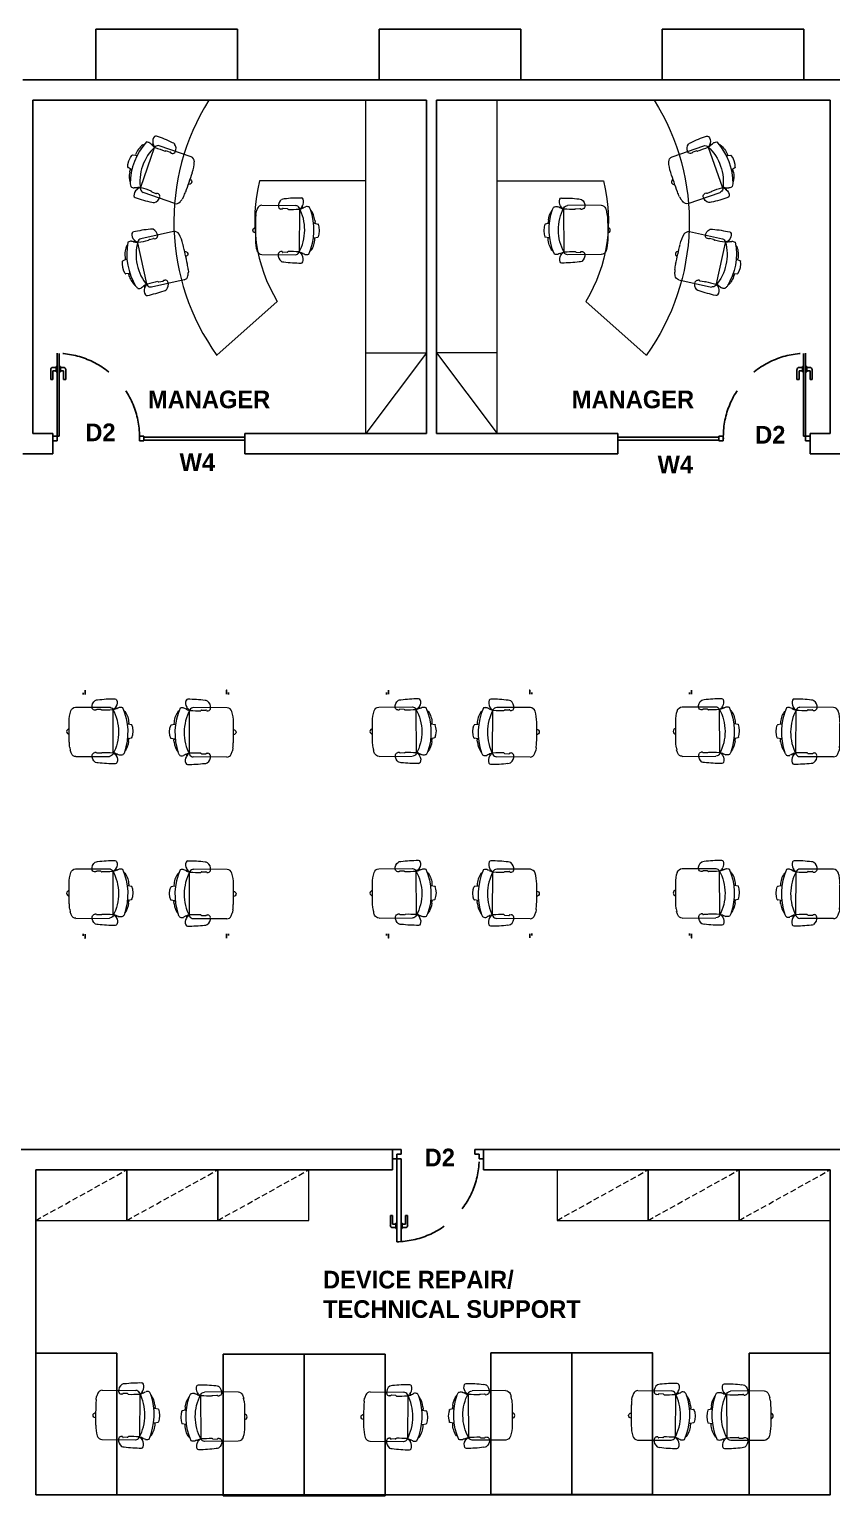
# Model space of a CAD drawing. Header units: inches. Extents: x 484217 to 497210, y -26946 to -21493.
# Drawn here: x 492944 to 493301, y -24354 to -23701 of the extents above; entities that cross this region are included whole.
import ezdxf

# ---------------------------------------------------------------- set-up
doc = ezdxf.new("R2010")
doc.units = ezdxf.units.IN
doc.header["$LTSCALE"] = 20
doc.header["$MEASUREMENT"] = 0
for name, pattern in [('DASHED', [0.75, 0.5, -0.25]), ('HIDDEN2', [0.1875, 0.125, -0.0625]), ('TRATTEGGIATA2', [9.525, 6.35, -3.175])]:
    doc.linetypes.add(name, pattern=pattern)
doc.layers.add('A-furniture', color=50, linetype='Continuous', lineweight=9)
doc.layers.add('I-ANNO-TEXT', color=7, linetype='Continuous', lineweight=18)
for name, color, linetype in [('GLAZING', 4, 'Continuous'), ('I-DOORS', 104, 'Continuous'), ('I-FURN', 4, 'Continuous'), ('I-WALL-IN', 3, 'Continuous')]:
    doc.layers.add(name, color=color, linetype=linetype)
doc.styles.add('MICRO', font='')
doc.styles.get('MICRO').set_extended_font_data('MicrogrammaSSi', bold=True)

# ---------------------------------------------------------------- blocks, each defined once
blk = doc.blocks.new('A$C6A0E07C9')
at = {"layer": 'A-furniture'}
for p, q in [((-0.269, 0.177), (-0.266, 0.205)), ((-0.214, 0.272), (0.118, 0.288)), ((-0.012, 0.242), (-0.025, 0.242)), ((-0.011, 0.243), (-0.012, 0.242)), ((-0.008, 0.248), (-0.011, 0.243)), ((-0.011, 0.243), (-0.011, 0.243)), ((0.038, 0.251), (-0.003, 0.25)), ((0.042, 0.251), (0.045, 0.247)), ((0.045, 0.247), (0.046, 0.246)), ((0.046, 0.246), (0.048, 0.245)), ((0.048, 0.245), (0.048, 0.245)), ((0.159, 0.25), (0.179, -0.167)), ((0.315, 0.152), (0.319, 0.129)), ((-0.291, 0.02), (-0.289, 0.029)), ((-0.288, 0.01), (-0.291, 0.02)), ((-0.289, 0.029), (-0.284, 0.038)), ((-0.282, 0.002), (-0.288, 0.01)), ((-0.284, 0.038), (-0.276, 0.044)), ((-0.274, -0.003), (-0.282, 0.002)), ((-0.276, 0.044), (-0.267, 0.046)), ((0.315, 0.121), (0.306, 0.12)), ((0.313, 0.121), (0.347, 0.116)), ((0.351, 0.113), (0.36, 0.088)), ((0.364, 0.015), (0.358, -0.011)), ((0.36, 0.088), (0.366, 0.051)), ((0.366, 0.051), (0.364, 0.015)), ((-0.264, -0.004), (-0.274, -0.003)), ((0.311, -0.022), (0.322, -0.023)), ((0.32, -0.023), (0.355, -0.015)), ((0.355, -0.015), (0.356, -0.013)), ((0.356, -0.013), (0.358, -0.011)), ((-0.189, -0.217), (0.143, -0.2)), ((0.009, -0.176), (-0.004, -0.177)), ((0.009, -0.176), (0.009, -0.176)), ((0.01, -0.176), (0.009, -0.176)), ((0.013, -0.182), (0.01, -0.176)), ((0.059, -0.18), (0.018, -0.183)), ((0.063, -0.179), (0.066, -0.175)), ((0.066, -0.175), (0.067, -0.174)), ((0.067, -0.174), (0.069, -0.173)), ((0.069, -0.173), (0.069, -0.173)), ((0.296, -0.147), (0.284, -0.159))]:
    blk.add_line(p, q, dxfattribs=at)
for centre, radius, start, end in [((0.027, 0.278), 0.0792, 129.4999, 189.1152), ((0.007, 0.283), 0.0635, 94.0792, 117.5938), ((0.224, -0.892), 1.257, 92.3594, 100.1757), ((0.172, 0.345), 0.0192, 28.1256, 89.2436), ((0.121, 0.323), 0.0749, 330.3794, 24.513), ((0.182, 0.142), 0.452, 175.5289, 182.0991), ((0.594, -0.035), 0.893, 162.1203, 164.4323), ((-0.21, 0.223), 0.0487, 94.526, 161.0109), ((-0.022, 0.271), 0.0292, 192.0047, 264.4409), ((-0.004, 0.244), 0.00623, 84.8455, 131.3174), ((0.037, 0.241), 0.0101, 64.5281, 88.6391), ((0.001, 1.553), 1.309, 272.0899, 276.676), ((0.117, 0.241), 0.0463, 34.0902, 88.4441), ((0.149, 0.274), 0.0211, 279.8693, 313.3434), ((-0.249, 0.025), 0.471, 334.5973, 30.9732), ((0.17, 0.245), 0.0129, 130.1366, 158.0173), ((0.187, 0.181), 0.0779, 100.0525, 108.2672), ((0.108, 0.326), 0.0879, 309.6726, 333.0223), ((-1.125, 2.793), 2.849, 297.1157, 298.0695), ((-0.92, -0.013), 1.143, 14.0931, 15.0056), ((0.234, 0.223), 0.0597, 72.5282, 107.7011), ((0.195, 0.222), 0.0806, 25.5198, 45.5387), ((-0.301, 0.026), 0.614, 339.6108, 22.0467), ((0.128, 0.125), 0.189, 8.0925, 40.8276), ((72.219, 3.627), 72.574, 182.76527, 182.92488), ((0.31, 0.129), 0.0088, 301.088, 3.1667), ((0.347, 0.111), 0.00513, 22.8184, 91.0076), ((0.081, -0.062), 0.341, 182.481, 200.7553), ((0.116, -0.038), 0.211, 328.6962, 1.8079), ((0.318, -0.031), 0.00903, 2.1237, 63.3709), ((-0.186, -0.16), 0.0572, 202.8821, 266.1169), ((0.052, -0.207), 0.0792, 176.5782, 236.1936), ((0.002, -0.206), 0.0292, 101.2525, 173.6887), ((0.031, -0.214), 0.0635, 248.0997, 271.6142), ((0.017, -0.177), 0.00623, 234.376, 280.848), ((0.131, 0.976), 1.257, 265.5178, 273.334), ((0.058, -0.17), 0.0101, 277.0543, 301.1654), ((0.152, -1.479), 1.309, 89.0174, 93.6036), ((0.138, -0.155), 0.0449, 276.7939, 330.1521), ((0.172, -0.191), 0.0211, 52.3501, 85.8241), ((0.197, -0.155), 0.0211, 212.6602, 229.0352), ((0.163, -0.292), 0.122, 63.0548, 80.6357), ((0.136, -0.248), 0.0879, 32.6712, 56.0209), ((0.202, -0.26), 0.0192, 276.4498, 337.5679), ((-0.92, -0.013), 1.143, 350.6964, 351.6126), ((0.149, -0.244), 0.0749, 341.1805, 35.314), ((0.324, 0.055), 0.26, 246.1539, 250.8174), ((0.249, -0.153), 0.0392, 254.2998, 275.9911), ((0.254, -0.14), 0.0518, 269.3553, 293.3788)]:
    blk.add_arc(centre, radius, start, end, dxfattribs=at)
blk = doc.blocks.new('*U164')
at = {"layer": 'A-furniture'}
for p, q in [((2.5, -0.6), (2.5, 0)), ((3.3, -0.6), (0, -0.6)), ((0.8, -0.6), (0.8, -1.65)), ((1.992, -1.476), (2.525, -2.072))]:
    blk.add_line(p, q, dxfattribs=at)
at = {"layer": 'A-furniture', "linetype": 'HIDDEN2'}
blk.add_line((2.5, 0), (3.3, -0.6), dxfattribs=at)
at = {"layer": 'A-furniture'}
for centre, radius, start, end in [((1.189, -0.145), 1.554, 255.5214, 301.111), ((1.204, -0.234), 2.264, 237.868, 305.7215)]:
    blk.add_arc(centre, radius, start, end, dxfattribs=at)
for p, rotation in [((1.323, -1.428), 86.85652716130764), ((0.691, -2.585), 248.0226334994808), ((1.546, -2.651), 279.5773348211345)]:
    blk.add_blockref('A$C6A0E07C9', p, dxfattribs=dict(at, rotation=rotation))
blk = doc.blocks.new('1505774114')
for p, q in [((381, 1577, 616), (411, 1577, 616)), ((413, 1557, 26), (395, 1557, 26)), ((2781, 1557, 26), (2799, 1557, 26)), ((2813, 1577, 616), (2783, 1577, 616)), ((381, -23, 616), (411, -23, 616)), ((413, -3, 26), (395, -3, 26)), ((2781, -3, 26), (2799, -3, 26)), ((2813, -23, 616), (2783, -23, 616))]:
    blk.add_line(p, q)
at = {"extrusion": (1.22461e-16, 1, 0)}
for centre, radius in [((-381, 586, 1577), 10.5), ((-381, 586, 1577), 8.5), ((-2813, 586, 1577), 10.5), ((-2813, 586, 1577), 8.5)]:
    blk.add_circle(centre, radius, dxfattribs=at)
at = {"extrusion": (0, -1, 0)}
for centre, radius in [((381, 586, 23), 10.5), ((381, 586, 23), 8.5), ((2813, 586, 23), 10.5), ((2813, 586, 23), 8.5)]:
    blk.add_circle(centre, radius, dxfattribs=at)
blk = doc.blocks.new('door 1')
for p, q in [((86, 0), (0, 0)), ((0, -90), (0, 0)), ((86, -43), (86, 0)), ((814, 0), (900, 0)), ((814, -43), (814, 0)), ((900, -90), (900, 0)), ((43, -90), (0, -90)), ((86, -43), (43, -43)), ((43, -90), (43, -43)), ((43, -90), (43, -43)), ((43, -90), (43, -911)), ((43, -90), (86, -90)), ((86, -90), (86, -909)), ((814, -43), (857, -43)), ((857, -90), (857, -43)), ((857, -90), (857, -43)), ((857, -90), (900, -90)), ((857, -90), (857, -90)), ((-21, -652), (-21, -749)), ((0, -652), (-21, -652)), ((0, -652), (0, -738)), ((129, -652), (129, -738)), ((129, -652), (150, -652)), ((150, -652), (150, -749)), ((32, -738), (0, -738)), ((32, -770), (0, -770)), ((32, -727), (32, -781)), ((43, -727), (32, -727)), ((43, -781), (32, -781)), ((86, -727), (96, -727)), ((86, -781), (96, -781)), ((96, -727), (96, -781)), ((96, -738), (129, -738)), ((96, -770), (129, -770))]:
    blk.add_line(p, q)
at = {"linetype": 'DASHED', "ltscale": 50}
blk.add_arc((32, -86), 825, 270.745, 1.3972, dxfattribs=at)
for centre, start, end in [((0, -749), 180, 270), ((129, -749), 270, 0)]:
    blk.add_arc(centre, 21.4, start, end)
blk = doc.blocks.new('pivot door')
blk.add_line((-188253, -329835), (-188265, -329835))
at = {"layer": 'I-DOORS', "rotation": 180}
blk.add_blockref('door 1', (-188253, -329835), dxfattribs=at)
blk = doc.blocks.new('glass doors- 900')
for p, q in [((387081, -14355), (387070, -14355)), ((387070, -14408), (387070, -14355)), ((387081, -15046), (387081, -14225)), ((387102, -15046), (387102, -14226)), ((387102, -14355), (387113, -14355)), ((387113, -14408), (387113, -14355)), ((387017, -14483), (387017, -14387)), ((387038, -14483), (387017, -14483)), ((387070, -14366), (387038, -14366)), ((387038, -14483), (387038, -14398)), ((387070, -14398), (387038, -14398)), ((387081, -14408), (387070, -14408)), ((387102, -14408), (387113, -14408)), ((387113, -14366), (387145, -14366)), ((387113, -14398), (387145, -14398)), ((387145, -14483), (387145, -14398)), ((387145, -14483), (387167, -14483)), ((387167, -14483), (387167, -14387)), ((387038, -15046), (387038, -15093)), ((387081, -15046), (387038, -15046)), ((387081, -15046), (387081, -15093)), ((387081, -15046), (387081, -15093)), ((387081, -15046), (387102, -15046)), ((387895, -15046), (387895, -15093)), ((387895, -15046), (387895, -15093)), ((387895, -15046), (387895, -15046)), ((387895, -15046), (387938, -15046)), ((387938, -15046), (387938, -15093)), ((387081, -15093), (387038, -15093)), ((387895, -15093), (387938, -15093))]:
    blk.add_line(p, q)
at = {"linetype": 'DASHED', "ltscale": 50}
blk.add_arc((387070, -15050), 825, 358.6028, 89.255, dxfattribs=at)
for centre, start, end in [((387038, -14387), 90, 180), ((387145, -14387), 0, 90)]:
    blk.add_arc(centre, 21.4, start, end)

msp = doc.modelspace()

# ---------------------------------------------------------------- linework, layer by layer
for p, q in [((492973.5, -23701.35, 6.93), (492973.5, -23723.85, 6.93)), ((493036.5, -23701.35, 6.93), (493036.5, -23723.85, 6.93)), ((493099.5, -23701.35, 6.93), (493099.5, -23723.85, 6.93)), ((493162.5, -23701.35, 6.93), (493162.5, -23723.85, 6.93)), ((493225.5, -23701.35, 6.93), (493225.5, -23723.85, 6.93)), ((493288.5, -23701.35, 6.93), (493288.5, -23723.85, 6.93))]:
    msp.add_line(p, q)
at = {"layer": 'A-furniture', "linetype": 'HIDDEN2'}
for p, q in [((492946.8, -24231.67, 6.93), (492987.3, -24209.17, 6.93)), ((492987.3, -24231.67, 6.93), (493027.8, -24209.17, 6.93)), ((493027.8, -24231.67, 6.93), (493068.3, -24209.17, 6.93)), ((493178.73, -24231.67, 6.93), (493219.23, -24209.17, 6.93)), ((493219.23, -24231.67, 6.93), (493259.73, -24209.17, 6.93)), ((493259.73, -24231.67, 6.93), (493300.23, -24209.17, 6.93))]:
    msp.add_line(p, q, dxfattribs=at)
at = {"layer": 'A-furniture', "elevation": 6.93}
for points in [[(492987.3, -24231.67), (492987.3, -24209.17), (492946.8, -24209.17), (492946.8, -24231.67)], [(493027.8, -24231.67), (493027.8, -24209.17), (492987.3, -24209.17), (492987.3, -24231.67)], [(493068.3, -24231.67), (493068.3, -24209.17), (493027.8, -24209.17), (493027.8, -24231.67)], [(493219.23, -24231.67), (493219.23, -24209.17), (493178.73, -24209.17), (493178.73, -24231.67)], [(493259.73, -24231.67), (493259.73, -24209.17), (493219.23, -24209.17), (493219.23, -24231.67)], [(493300.23, -24231.67), (493300.23, -24209.17), (493259.73, -24209.17), (493259.73, -24231.67)]]:
    msp.add_lwpolyline(points, close=True, dxfattribs=at)
at = {"layer": 'GLAZING', "elevation": 6.93}
for points in [[(492994.83, -23882.89), (492994.83, -23884.24)], [(493039.83, -23882.89), (492994.83, -23882.89)], [(493250.73, -23882.89), (493205.73, -23882.89)], [(493250.73, -23882.89), (493250.73, -23884.24)], [(493039.83, -23884.24), (492994.83, -23884.24)], [(493250.73, -23884.24), (493205.73, -23884.24)]]:
    msp.add_lwpolyline(points, dxfattribs=at)
at = {"layer": 'I-FURN', "elevation": 6.93}
for points in [[(492946.8, -24290.85), (492946.8, -24353.85), (492982.8, -24353.85), (492982.8, -24290.85)], [(493030.14, -24291.25), (493030.14, -24354.25), (493066.14, -24354.25), (493066.14, -24291.25)], [(493066.14, -24291.25), (493066.14, -24354.25), (493102.14, -24354.25), (493102.14, -24291.25)], [(493149.21, -24290.66), (493149.21, -24353.66), (493185.21, -24353.66), (493185.21, -24290.66)], [(493185.21, -24290.66), (493185.21, -24353.66), (493221.21, -24353.66), (493221.21, -24290.66)], [(493264.23, -24290.85), (493264.23, -24353.85), (493300.23, -24353.85), (493300.23, -24290.85)]]:
    msp.add_lwpolyline(points, close=True, dxfattribs=at)
at = {"layer": 'I-WALL-IN'}
for p, q in [((492973.5, -23701.35, 6.93), (493036.5, -23701.35, 6.93)), ((493099.5, -23701.35, 6.93), (493162.5, -23701.35, 6.93)), ((493225.5, -23701.35, 6.93), (493288.5, -23701.35, 6.93)), ((492940.95, -23723.85, 6.93), (492945.45, -23723.85, 6.93)), ((492945.45, -23723.85, 6.93), (493120.59, -23723.85, 6.93)), ((493120.59, -23723.85, 6.93), (493125.09, -23723.85, 6.93)), ((493125.09, -23723.85, 6.93), (493300.23, -23723.85, 6.93)), ((493304.73, -23723.85, 6.93), (493300.23, -23723.85, 6.93)), ((492945.45, -23732.85, 6.93), (493120.59, -23732.85, 6.93)), ((492945.45, -23732.85, 6.93), (492945.45, -23881.35, 6.93)), ((493120.59, -23732.85, 6.93), (493120.59, -23881.35, 6.93)), ((493125.09, -23732.85, 6.93), (493300.23, -23732.85, 6.93)), ((493125.09, -23732.85, 6.93), (493125.09, -23881.35, 6.93)), ((493300.23, -23732.85, 6.93), (493300.23, -23881.35, 6.93)), ((492954.33, -23885.85, 6.93), (492954.33, -23881.35, 6.93)), ((493039.83, -23885.85, 6.93), (493039.83, -23881.35, 6.93)), ((493155.79, -23881.35, 6.93), (493200.79, -23881.35, 6.93)), ((493200.79, -23881.35, 6.93), (493205.73, -23881.35, 6.93)), ((493205.73, -23885.85, 6.93), (493205.73, -23881.35, 6.93)), ((493291.23, -23881.35, 6.93), (493300.23, -23881.35, 6.93)), ((493291.23, -23885.85, 6.93), (493291.23, -23881.35, 6.93)), ((492954.33, -23890.35, 6.93), (492954.33, -23885.85, 6.93)), ((493039.83, -23890.35, 6.93), (493039.83, -23885.85, 6.93)), ((493205.73, -23890.35, 6.93), (493205.73, -23885.85, 6.93)), ((493291.23, -23885.85, 6.93), (493291.23, -23890.35, 6.93)), ((492945.45, -23890.35, 6.93), (492940.95, -23890.35, 6.93)), ((493125.09, -23890.35, 6.93), (493120.59, -23890.35, 6.93)), ((493200.79, -23890.35, 6.93), (493155.79, -23890.35, 6.93)), ((493200.79, -23890.35, 6.93), (493205.73, -23890.35, 6.93)), ((493291.23, -23890.35, 6.93), (493300.23, -23890.35, 6.93)), ((493300.23, -23890.35, 6.93), (493304.73, -23890.35, 6.93)), ((493105.46, -24200.17, 6.93), (493105.46, -24204.67, 6.93)), ((493145.96, -24200.17, 6.93), (493145.96, -24207.06, 6.93)), ((493105.46, -24209.17, 6.93), (493105.46, -24204.67, 6.93)), ((493145.96, -24204.67, 6.93), (493145.96, -24209.17, 6.93)), ((493300.23, -24209.17, 6.93), (493300.23, -24353.85, 6.93)), ((493300.23, -24353.85, 6.93), (492946.8, -24353.85, 6.93))]:
    msp.add_line(p, q, dxfattribs=at)
at = {"layer": 'I-WALL-IN', "elevation": 6.93}
for points in [[(492945.45, -23881.35), (492954.33, -23881.35)], [(493039.83, -23881.35), (493120.59, -23881.35)], [(493125.09, -23881.35), (493155.79, -23881.35)], [(492945.45, -23890.35), (492954.33, -23890.35)], [(493039.83, -23890.35), (493120.59, -23890.35)], [(493125.09, -23890.35), (493155.79, -23890.35)], [(492886.24, -24200.17), (493105.46, -24200.17)], [(493145.96, -24200.17), (493313.61, -24200.17)], [(492946.8, -24353.85), (492946.8, -24209.17)], [(492946.8, -24209.17), (493105.46, -24209.17)], [(493145.96, -24209.17), (493300.23, -24209.17)]]:
    msp.add_lwpolyline(points, dxfattribs=at)

# ---------------------------------------------------------------- block references
at = {"yscale": 44.99999999999999, "zscale": 44.99999999999999}
for p, xscale, rotation in [((493120.59, -23732.85, 6.93), 44.99999999999999, 270), ((493125.09, -23732.85, 6.93), -44.99999999999999, 90)]:
    msp.add_blockref('*U164', p, dxfattribs=dict(at, xscale=xscale, rotation=rotation))
at = {"layer": 'A-furniture'}
for p, xscale, yscale, zscale, rotation in [((492973.48, -24012.44, 43.51), -45.00000000027777, 45, 45, 183.1434728386661), ((493022.83, -24012.7, 3.79), 45.00000000027777, 45.00000000027777, 45.00000000027777, 176.8565271613339), ((493108.42, -24012.38, 42.73), -45.00000000027777, 45, 45, 183.1434728386661), ((493157.76, -24012.63, 3.56), 45.00000000027777, 45.00000000027777, 45.00000000027777, 176.8565271613339), ((493243.35, -24012.31, 42.49), -45.00000000027777, 45, 45, 183.1434728386661), ((493292.69, -24012.57, 3.32), 45.00000000027777, 45.00000000027777, 45.00000000027777, 176.8565271613339), ((492973.48, -24084.44, 44.32), -45.00000000027777, 45, 45, 183.1434728386661), ((493022.83, -24084.7, 4.6), 45.00000000027777, 45.00000000027777, 45.00000000027777, 176.8565271613339), ((493108.42, -24084.38, 43.54), -45.00000000027777, 45, 45, 183.1434728386661), ((493157.76, -24084.63, 4.37), 45.00000000027777, 45.00000000027777, 45.00000000027777, 176.8565271613339), ((493243.35, -24084.31, 43.3), -45.00000000027777, 45, 45, 183.1434728386661), ((493292.69, -24084.57, 4.13), 45.00000000027777, 45.00000000027777, 45.00000000027777, 176.8565271613339), ((492985.25, -24320.01, 48.93), 44.99999999897928, 44.99999999897928, 44.99999999897928, 356.8565271622451), ((493027.79, -24320.77, 48.93), -44.99999999897786, 45, 45, 3.143472837721584), ((493104.49, -24320.77, 48.93), 44.99999999897928, 44.99999999897928, 44.99999999897928, 356.8565271622451), ((493146.86, -24320.19, 48.93), -44.99999999897786, 45, 45, 3.143472837721584), ((493223.56, -24320.18, 48.93), 44.99999999897928, 44.99999999897928, 44.99999999897928, 356.8565271622451), ((493261.88, -24320.37, 48.93), -44.99999999897786, 45, 45, 3.143472837721584)]:
    msp.add_blockref('A$C6A0E07C9', p, dxfattribs=dict(at, xscale=xscale, yscale=yscale, zscale=zscale, rotation=rotation))
at = {"layer": 'GLAZING'}
for p, xscale, yscale, zscale in [((475537.62, -23205.46, 6.93), 0.04500000025145709, 0.04500000025145709, 0.04500000025145709), ((510707.94, -23205.46, 6.93), -0.04500000025145709, 0.04499999998952262, 0.04499999999999744)]:
    msp.add_blockref('glass doors- 900', p, dxfattribs=dict(at, xscale=xscale, yscale=yscale, zscale=zscale))
at = {"layer": 'I-DOORS', "xscale": 0.04500000025145709, "yscale": 0.04500000025145709, "zscale": 0.04500000025145709, "rotation": 180}
msp.add_blockref('pivot door', (484634.07, -39042.76, 6.93), dxfattribs=at)
at = {"layer": 'I-FURN', "linetype": 'TRATTEGGIATA2', "xscale": 0.04499999998952262, "yscale": 0.04499999998952262, "zscale": 0.04499999998952262, "rotation": 90}
for p in [(492967.67, -24122.71, -25.54), (493102.6, -24122.64, -26.31), (493237.53, -24122.58, -26.55)]:
    msp.add_blockref('1505774114', p, dxfattribs=at)

# ---------------------------------------------------------------- texts
at = {"layer": 'I-ANNO-TEXT', "char_height": 7.875, "attachment_point": 1, "style": 'MICRO'}
for s, width, insert in [('{\\fBahnschrift Light|b1|i0|c0|p34;MANAGER }', 7.4099, (492996.66, -23862.2, 6.93)), ('{\\fBahnschrift Light|b1|i0|c0|p34;MANAGER }', 7.4099, (493185.26, -23862.2, 6.93)), ('{\\fBahnschrift Light|b1|i0|c0|p34;D2}', 7.4099, (492968.77, -23876.86, 6.93)), ('{\\fBahnschrift Light|b1|i0|c0|p34;D2}', 7.4099, (493266.83, -23877.93, 6.93)), ('{\\fBahnschrift Light|b1|i0|c0|p34;W4}', 7.4099, (493010.75, -23890.19, 6.93)), ('{\\fBahnschrift Light|b1|i0|c0|p34;W4}', 7.4099, (493223.43, -23891.16, 6.93)), ('{\\fBahnschrift Light|b1|i0|c0|p34;D2}', 7.4099, (493119.77, -24199.74, 6.93)), ('{\\fBahnschrift Light|b1|i0|c0|p34;DEVICE REPAIR/\\PTECHNICAL SUPPORT }', 4124.8074, (493074.54, -24254.1, 6.93))]:
    msp.add_mtext_dynamic_manual_height_columns(s, width=width, gutter_width=1.5, heights=[0], dxfattribs=dict(at, insert=insert))

doc.saveas('drawing.dxf')
